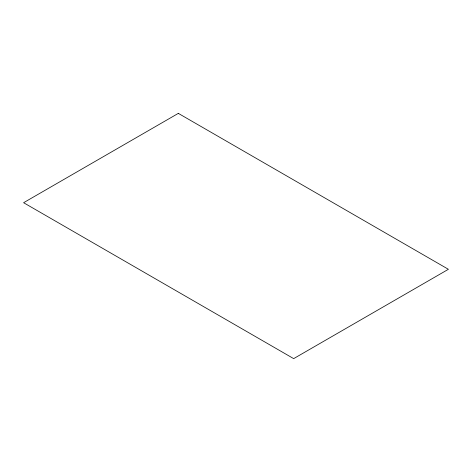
<?xml version="1.0" encoding="UTF-8"?>
<svg xmlns="http://www.w3.org/2000/svg" width="472" height="472" viewBox="0 0 472 472"><rect width="100%" height="100%" fill="white"/><g stroke="black" fill="none" stroke-linecap="round" stroke-linejoin="round"><path stroke-width="0.71" d="M178.327 113.374L23.6 202.706L293.672 358.626L448.4 269.294L178.327 113.374"/></g></svg>
